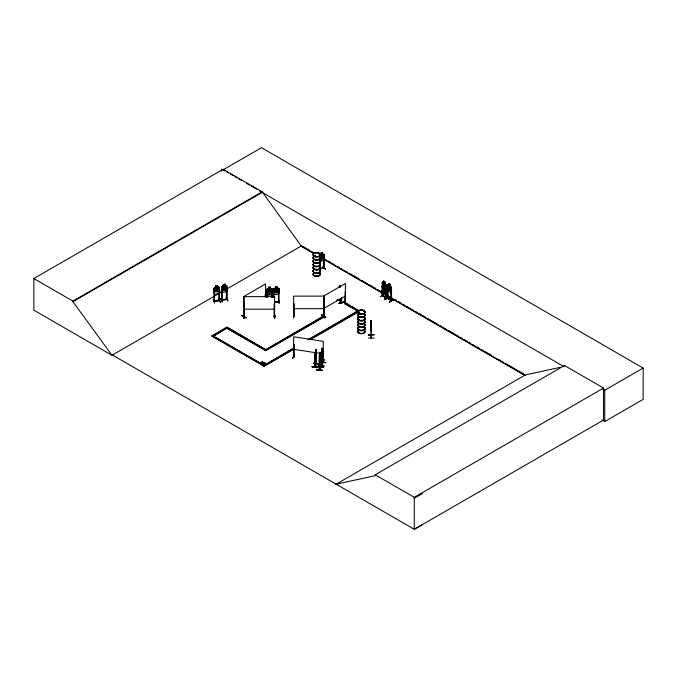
<?xml version="1.0" encoding="UTF-8"?>
<svg xmlns="http://www.w3.org/2000/svg" width="677" height="677" viewBox="0 0 677 677"><rect width="100%" height="100%" fill="white"/><g stroke="black" fill="none" stroke-linecap="round" stroke-linejoin="round"><path stroke-width="1.02" d="M371.081 327.499L371.131 325.654L371.131 327.93L371.25 325.688M371.191 321.609L371.191 324.782L371.174 320.61M371.131 330.08L371.25 328.878M371.14 327.524L371.089 324.994L371.208 330.08L371.224 328.92M371.326 334.92L371.174 320.517L371.224 324.782L371.131 323.851M371.174 325.747L371.233 323.741L371.216 324.562M338.974 299.843C339.515 298.312 339.405 301.426 339.236 299.395M338.974 299.386L341.69 302.306L341.208 302.17M341.394 302.45L341.673 302.78L341.648 297.533M371.148 327.786L371.165 327.101L371.131 327.871M321.262 356.187L321.473 357.414L322.777 353.081M315.804 353.25C314.788 349.941 315.347 361.154 315.719 354.029C316.464 358.133 315.998 346.167 315.812 353.225M316.362 356.381C317.225 350.322 315.389 362.254 315.025 357.591M314.957 366.299L316.244 363.786L314.763 366.968L314.805 354.426M316.117 363.608L316.498 363.38L316.184 363.837M316.498 363.837L315.017 367.01L315.16 352.615M320.89 354.393L320.543 367.213L320.627 353.436M321.287 365.487L322.912 362.229M321.668 364.827L321.414 365.267L322.827 362.415M321.651 352.742L321.507 365.597L323.031 362.423L322.98 349.891L322.633 362.711M312.021 366.739C317.276 365.995 321.846 368.711 312.021 366.739L317.648 367.416L312.089 366.553M316.455 369.82C321.71 369.075 326.272 371.783 316.455 369.828L322.015 370.657M316.523 369.634L322.091 370.251M316.531 369.43L322.083 370.294M318.545 365.326C322.912 365.555 329.132 367.019 318.622 364.895M323.614 267.872L323.606 255.364L324.165 255.339L323.691 255.466M323.767 267.55L324.215 267.855L323.64 267.55M315.067 353.512L316.362 350.178L315.964 350.931C315.82 346.861 317.022 355.307 315.567 356.551L315.49 350.356L316.041 349.315M319.163 356.593L319.392 355.687L319.222 370.065L320.83 366.731M321.313 365.563L321.262 352.074L322.616 348.731L322.227 349.442M315.321 256.084L314.788 255.618L314.246 256.084M318.554 253.714L319.104 253.731M318.655 253.773L318.842 253.426M359.047 313.527L359.259 313.053M359.707 313.544L360.037 313.239M363.321 310.921L363.769 311.183L363.397 310.828M319.73 355.019L319.646 353.453L319.417 370.091L320.932 366.9M321.753 350.508L321.736 348.951L321.567 365.529M245.903 317.564C233.243 310.286 254.552 322.709 241.613 315.575M321.457 315.169C330.122 321.211 323.403 313.832 321.457 315.186M319.595 261.271L323.631 260.213L324.165 258.529M319.62 261.305L323.657 260.247L324.224 254.383L323.614 254.002L319.612 255.051M384.13 284.704L383.148 282.758L383.977 284.992L383.097 286.261L383.504 286.574M390.891 292.684L391.34 287.336M383.58 282.461L382.2 282.267L382.53 291.22L385.695 293.006L386.161 291.677M385.695 293.006L386.203 291.711M386.161 293.124L385.695 294.393L386.11 287.59M224.163 287.742L222.699 286.65L223.842 288.224L222.648 290.255L224.222 288.504L225.796 289.748L224.586 288.114L225.737 286.159L224.189 287.615M218.883 292.972C222.488 287.564 216.301 296.873 214.592 293.623L214.034 292.185L214.093 288.063L214.609 287.403L218.866 286.76L219.5 287.2L219.458 300.664L213.966 301.536L214.067 301.062C216.936 299.64 220.313 300.402 218.815 300.165M226.287 291.685L226.964 290.137M226.947 290.103L226.346 291.77L222.073 292.456L221.514 291.017M226.947 298.972L226.33 299.53L226.897 298.862M261.745 362.66L261.737 363.913L262.16 362.635L263.886 362.669L262.16 362.889L262.211 362.415L263.886 362.407M264.377 365.436L264.792 364.158L266.526 363.93L264.851 364.201L264.859 362.965C265.045 365.275 260.442 364.108 264.445 363.972M262.219 361.442L262.541 361.89L262.219 361.442L261.804 362.703L260.044 362.669L261.804 362.449L261.745 362.923L260.044 362.931M264.445 364.226L264.859 362.965M271.773 294.673L272.399 293.116M278.408 288.207L274.024 288.368L273.432 288.986L273.432 293.116L274.007 294.622L278.433 294.427L279.076 292.862L279.076 288.724L278.408 288.174L279.009 288.749M262.211 362.677L262.541 361.628M264.385 364.184L264.055 365.241L264.385 364.184L262.684 364.192M264.851 363.938L265.181 363.151M294.131 356.652L293.573 357.024L293.623 344.39L294.123 344.466L294.131 357.109L293.623 357.05M294.123 344.466L293.573 344.5M294.267 355.349L292.777 358.497M292.532 358.488L293.987 355.281M294.131 356.779L293.564 356.449M322.65 361.196L323.267 361.163M324.021 359.69L322.565 363.168L324.055 359.724M322.616 363.134L324.055 359.893M213.111 299.623L214.694 303.068M220.558 298.633L222.158 301.866L220.609 298.405M220.567 298.43L222.158 301.866M384.248 294.385L380.212 296.797M385.357 299.505L389.427 297.152M315.947 349.831L315.651 350.982L315.947 350.347M315.169 352.649L315.558 351.913M316.455 351.312L316.108 364.133L316.125 354.706M319.747 353.546L320.136 352.404L320.179 354.037L320.67 353.504M321.837 349.053C322.599 346.277 322.878 353.834 321.753 355.129L321.507 354.426M319.747 354.063L320.043 352.92M321.837 349.56L322.125 348.934M320.466 353.225L319.341 355.713L319.713 355.002M321.482 351.185L321.795 350.5M319.375 357.219L319.299 369.769M322.87 362.703L322.98 349.891M319.662 358.404L320.119 354.545L319.603 369.752M318.029 366.443L323.665 367.103M319.155 364.226L313.595 363.1L319.163 363.964M320.543 366.883L319.222 369.608L320.737 366.917M320.906 366.477L320.517 367.137M293.615 357.067L293.623 336.774L323.259 341.36L323.267 361.62L323.259 348.968L322.751 348.892L322.633 362.254M325.747 362.601L320.119 361.679L325.755 362.627M319.713 355.594L319.552 359.546L319.976 357.143C320.703 360.849 320.399 349.484 319.984 356.44L319.739 355.611M243.568 315.16L243.881 318.258M243.847 314.932L243.923 318.495M243.83 315.135L243.881 318.427M382.59 295.443C383.343 293.987 381.413 298.684 382.725 290.594M382.573 295.925L382.175 295.663L386.245 298.007L386.203 284.543L384.866 283.257L385.492 284.179L385.492 287.056L384.824 287.903L383.58 287.183L382.911 285.567L383.58 280.921L384.908 281.691L384.866 283.257L384.908 281.691M387.422 298.041C388.463 298.108 387.168 297.905 387.422 298.498L387.379 285.034L387.786 290.941L390.967 292.726L391.382 291.482M387.769 298.667L387.54 285.855L387.599 298.388L391.568 300.698L391.526 288.148L391.01 288.021L391.238 300.461M244.38 316.024L243.796 316.159L244.245 316.024M324.105 315.592L264.952 350.212L284.01 339.211M285.821 338.161L324.393 315.922M345.253 303.465L345.439 303.144M345.439 303.601C344.771 304.582 345.989 303.059 344.991 303.406M269.607 290.526L271.215 289.045L270.021 290.865L271.265 292.633L269.641 291.212L268.007 292.786L269.243 290.89L268.067 289.181L269.691 290.475M384.248 284.797C384.731 282.758 386.322 284.501 384.536 285.322L385.348 287.649L384.265 285.499M315.287 256.024C313.383 256.515 315.651 255.703 314.873 255.652M358.996 313.282L359.445 313.019M359.868 313.324L359.14 313.138M315.042 366.951L315.084 353.496M320.805 367.213L320.686 353.445M338.999 299.911L341.496 302.831L341.42 298.303M219.416 300.199L218.891 300.292M221.954 300.25L221.963 287.708L221.413 287.674L221.963 287.708M226.338 298.946L226.837 298.87M384.722 292.354L385.391 291.499L385.391 288.622L384.807 287.674M371.123 334.929L371.25 338.212M321.541 365.098L322.997 362.432M222.073 286.202L221.497 286.845L221.481 300.343L226.947 299.429L226.947 285.965C225.729 285.051 222.581 285.457 221.514 286.879L221.574 290.992M244.541 316.43L244.025 316.472M274.067 316.565C275.471 315.77 273.635 317.445 274.583 316.929L274.642 296.644L243.965 296.644L243.906 316.895L244.524 316.904L244.042 316.201M274.701 316.438L274.185 316.455M293.59 315.922C295.189 316.024 292.828 315.38 293.708 316.413L293.649 296.128L324.325 296.128L324.266 316.413C325.053 315.702 322.819 315.626 324.249 315.541M241.765 315.49L245.912 317.818M266.882 289.291L267.449 288.749M274.058 288.453L273.491 289.003L273.39 297.186M339.304 286.253L339.414 286.98M323.724 316.117L324.063 315.482M324.249 316.041L324.063 303.414C323.42 303.948 324.968 303.897 323.699 303.626M278.475 302.069L279.051 301.587M278.992 301.714L274.862 302.018M278.992 302.17L279.076 288.724M359.36 313.206L359.275 313.578M382.243 282.309L382.691 281.996M387.379 285.034L387.845 284.704L391.424 287.319L391.424 300.783L387.498 298.354M243.796 316.159L244.482 316.921L244.482 304.252L243.965 304.252L244.482 304.252M274.067 316.32L274.143 316.768M323.843 303.711L323.75 316.269L324.385 316.261M383.504 283.959L384.858 284.721L385.484 287.183L385.484 290.061L384.807 290.915L383.546 290.205L382.877 288.588M382.116 286.701L382.539 286.396L386.161 288.986M383.461 286.913L382.784 287.15M384.764 286.159L383.461 285.372L383.419 286.938L382.497 286.422M384.764 286.32L386.203 287.573M385.636 288.199L386.11 289.011M382.53 291.22L385.738 292.98M382.488 292.633L385.695 294.393L382.488 292.633L382.116 290.839M244.202 303.855L244.346 303.931M265.164 296.78L265.536 291.542L265.672 296.653M265.308 296.864L265.672 291.618M244.541 316.777L243.94 316.692L244.397 316.455L244.346 308.957M344.991 303.863L345.397 291.102L345.541 303.761M357.769 311.234L345.118 303.922L345.541 291.186M343.688 302.348L346.895 304.438M323.75 316.057L324.723 316.616L323.801 316.261L324.266 315.787M112.484 355.061L112.043 355.323L33.85 310.176L33.85 278.543L223.105 169.275L262.177 191.828L301.248 246.022L314.026 253.401M223.105 169.275L223.105 169.859L261.483 147.704L643.15 368.06L643.15 399.371L604.773 421.526L602.031 419.935M33.85 278.543L72.921 301.096L262.177 191.828M422.55 524.573L414.265 529.296L112.433 355.036L111.984 355.29L72.921 301.68L262.177 192.412M111.984 355.29L221.887 291.838M226.448 289.206L301.688 245.768M294.156 349.002L264.165 366.325L211.867 336.13L227.007 326.991L265.748 349.755L229.706 328.946M211.867 336.13L226.22 327.846L265.748 350.661L324.723 316.616M323.699 308.543L345.397 296.018M359.47 310.904L345.905 303.076L345.118 303.533L358.675 311.361L309.601 339.693M382.666 281.937L385.755 283.773M345.202 303.922L345.905 303.474L357.659 310.252M226.22 327.846L265.748 350.271L324.723 316.227M382.725 283.291C381.752 282.614 383.588 284.484 382.725 285.381M382.243 286.371L382.615 288.165L385.788 289.951L386.245 288.681L385.746 289.976L382.64 288.14L382.243 286.413M386.186 298.015L385.975 285.169M388.716 283.714L390.087 284.458L390.671 286.955L390.671 289.832L390.003 290.678L388.759 289.959L388.09 288.343L388.09 285.466L388.759 285.339L388.759 283.688L390.087 284.458M391.526 288.148L391.01 288.021M294.267 347.631L263.37 365.868M307.9 339.761L357.888 310.904L327.896 328.616M265.189 364.818L273.373 360.096M275.184 359.047L277.917 357.473M279.728 356.424L294.267 348.029M311.538 338.06L317.902 334.387M319.713 333.338L326.077 329.665M211.867 335.733L264.165 365.927L294.156 348.613M311.42 339.033L358.675 311.75M385.788 297.423C377.571 293.446 387.735 296.873 386.118 297.982M386.059 297.694L385.975 294.563M388.361 296.543L384.282 299.141L388.378 296.746M393.557 299.344C380.931 306.842 402.307 294.901 389.681 302.018M389.495 301.891L393.557 299.522M335.69 484.444L525.394 374.914L560.344 367.315M336.13 484.182L375.202 475.686L375.202 474.78L564.457 365.512L603.529 388.065L603.529 420.028L414.265 529.296L414.265 497.333L603.529 388.065M564.457 366.418L564.017 366.68L259.452 190.838M602.962 389.165L604.773 390.214L643.15 368.06M414.265 498.247L422.55 493.525M345.312 303.626L345.397 283.494L323.699 296.018L323.868 316.396M314.687 256.067L315.152 256.16M359.902 313.527L359.165 313.527M324.207 267.88L324.165 254.425M293.564 356.906L294.182 356.542M323.183 361.163L322.65 361.069M244.143 316.387L244.202 308.881M214.448 301.003L213.89 301.417L219.356 300.503M214.448 288.8L214.457 301.477L214.499 288.91L213.949 288.876L214.499 288.91M221.997 300.25L221.912 287.598M226.837 299.462L226.837 286.803L226.338 286.879L226.33 299.53M337.324 300.046L341.648 298.828M337.197 300.139L341.648 299.09L336.444 300.47M338.999 303.271C352.201 300.622 337.806 302.594 339.135 303.685M338.999 303.533L344.204 302.086M339.033 303.541L344.305 302.23M316.32 364.133L316.261 354.418M322.506 252.749L320.788 253.198L320.813 254.772L320.009 255.551L320.009 258.428L320.864 259.435L322.472 259.012L323.327 257.556L323.327 254.679L322.472 254.391L322.506 252.749L322.531 254.324M322.531 252.783L320.813 253.232L320.788 254.738M319.476 268.642L323.64 267.677L319.561 268.744M319.476 268.964L324.063 267.737M319.561 269.074L324.165 267.864M323.276 266.188L325.392 269.048M383.546 285.576L382.877 285.711L382.784 290.027L383.461 291.643M324.105 315.914L323.868 315.956M382.319 295.578L386.398 297.914L386.347 285.381L385.839 285.245M391.111 299.987L391.314 300.749M225.086 284.264L223.393 284.535L223.393 286.083L222.488 286.743L222.488 289.612L223.393 290.704L225.086 290.433L226 289.054L226 286.176L225.086 285.804L225.136 284.171L223.317 284.458L223.334 286.041M217.622 285.466L215.87 285.702L215.929 287.285L215.024 287.945L215.024 290.822L215.929 291.905L217.622 291.635L218.536 290.255L218.536 287.378L217.622 287.006L217.672 285.372L215.853 285.669L215.87 287.243M218.874 288.089L219.424 288.114L218.874 288.089L218.95 300.732M218.679 298.98L220.541 302.128L218.764 298.929M227.997 300.901L226.457 297.719M226.812 299.319L221.362 300.19L222.022 299.894M260.044 362.669L263.886 362.669M262.684 364.454L264.385 364.446M323.758 267.99L323.606 255.364M294.233 316.049L294.165 303.736L293.649 303.855M214.017 301.087L214.558 301.096M382.361 295.604L382.361 290.382M391.154 300.461L391.154 287.937M320.119 354.029L320.365 356.889L319.662 359.631L319.417 358.928M266.763 290.061C267.745 289.434 265.909 295.891 266.763 297.372M271.866 289.832C272.839 289.206 271.003 295.663 271.866 297.144M273.897 289.748L273.373 289.764L273.906 289.858L273.906 297.169M278.475 289.544L279.009 289.638L278.475 289.544L278.552 302.196M267.44 294.825L271.765 294.63M274.05 294.529L278.433 294.427M278.839 300.182L279.33 303.711M274.845 301.9L278.552 301.756M274.845 302.23L279.051 302.044M274.862 302.34L279.009 302.162M221.912 299.666L221.413 299.742L226.279 299.09M221.489 300.317L221.43 299.877M214.067 301.519L214.05 288.089M371.174 322.057L371.098 320.517L371.14 324.224L371.208 323.149M368.347 334.887L374.102 334.802M368.347 334.963L374.102 334.624L368.347 334.7M371.241 337.552L371.478 338.238L371.326 322.43M374.229 337.992L368.483 338.043M274.067 316.895L274.126 304.252L274.642 304.252M275.006 315.16L274.718 318.495L274.684 314.915M293.649 316.379L294.207 316.244L293.708 316.396M323.826 316.396L324.325 316.379M274.126 316.777L274.701 316.777M293.606 317.978L293.556 314.399L293.606 317.716M324.444 317.741L324.368 314.399L324.486 317.945M293.649 308.653L324.325 308.653M243.965 309.169L274.642 309.169M341.657 302.737L339.185 299.793L341.394 302.12M278.975 301.578L278.975 302.035M323.039 266.23L325.409 269.26M322.751 361.56L323.208 361.467M316.472 350.339L316.108 363.811M293.623 349.298L323.259 353.885M320.686 357.583L319.392 361.907L319.222 360.739M320.128 361.856L325.696 362.72M313.603 363.278L319.172 364.141M318.029 366.181L323.589 367.298M318.038 366.35L323.665 367.12M227.743 300.918L226.152 297.77M371.36 334.997L371.47 337.941M371.208 338.229L371.25 324.765M385.704 286.803C380.542 282.326 382.463 286.963 382.116 290.882M382.564 285.076L383.504 285.609M383.546 286.092L384.807 286.803M384.764 287.7L385.662 288.207M383.461 287.53L384.722 288.241M383.546 288.969L384.807 289.68M347.58 304.557L343.459 302.213L346.793 304.278M325.781 317.386L321.66 314.83M223.105 169.859L224.925 170.909M226.744 171.958L228.564 173.007M230.375 174.057L233.1 175.631M234.919 176.68L236.738 177.729M238.558 178.779L241.283 180.353M246.733 183.501L249.458 185.075M251.277 186.124L256.727 189.264M387.803 284.729L388.801 285.313L388.801 283.765M390.934 286.54L390.045 286.024L390.045 284.484M383.58 285.956L384.824 286.676M303.516 246.817L309.905 250.507M311.733 251.565L313.561 252.614M324.52 258.944L326.339 260.002M328.167 261.051L330.909 262.634M332.737 263.692L334.556 264.741M337.298 266.323L339.126 267.381M340.954 268.43L342.774 269.488M345.515 271.071L347.343 272.12M349.171 273.178L359.216 278.975M361.95 280.557L367.433 283.722M369.253 284.772L375.65 288.461M377.47 289.519L380.212 291.102M382.04 292.151L383.867 293.209M385.695 294.267L387.515 295.316M390.257 296.898L392.085 297.956M394.818 299.53L396.646 300.588M398.474 301.646L401.216 303.228M403.043 304.278L404.863 305.335M406.691 306.385L409.433 307.967M411.261 309.025L413.08 310.074M415.822 311.657L417.65 312.715M419.478 313.764L425.867 317.454M427.695 318.512L437.74 324.308M439.559 325.366L445.957 329.056M447.776 330.105L454.174 333.803M455.993 334.853L458.735 336.435M460.563 337.493L462.391 338.542M464.219 339.6L466.952 341.183M468.78 342.232L470.608 343.29M473.341 344.872L475.169 345.922M476.997 346.979L478.825 348.029M481.567 349.611L483.386 350.669M485.214 351.718L491.604 355.417M498.001 359.106L503.476 362.263M505.304 363.321L516.263 369.642M518.083 370.7L524.48 374.389M324.071 259.198L524.946 375.176M300.647 245.937L313.476 253.342M323.555 259.164L525.081 375.515M261.415 363.464L261.737 363.913M216.276 337.755L241.571 352.362M243.382 353.411L264.165 365.411L212.654 335.674M375.202 474.78L414.265 497.333M243.965 316.895L243.838 296.45L265.536 283.925L265.536 296.568M339.202 300.165L339.152 299.336M341.386 302.323L341.242 298.354M341.436 302.822L341.394 301.993M271.765 288.52L272.399 289.045L272.399 297.237M339.82 285.415C342.655 289.087 338.153 281.827 339.803 287.48M339.956 285.838L340.446 286.938L339.956 286.354M339.219 286.21L339.871 286.946L339.871 285.406M322.988 266.027L325.4 269.065M226.837 286.803L226.338 286.879M218.679 298.718L220.228 302.179M273.432 293.116L274.058 294.571M382.158 290.856L382.564 292.574M321.33 356.195L321.49 357.329M371.148 326.551L371.106 325.535L371.131 326.551M371.123 326.72L371.241 330.08M371.174 325.823L371.216 325.265L371.233 327.287M604.773 390.214L604.773 421.526M389.461 297.22L385.391 299.31M387.904 289.197L387.946 298.616M383.622 280.997L383.622 282.537M382.59 283.375L382.505 295.9M382.361 283.079L382.361 285.169M382.217 290.467L382.217 295.739M322.286 347.91L322.269 349.535M271.875 289.951L271.875 297.254M267.28 290.035L267.28 297.347M221.574 169.157L221.574 171.23M219.373 288.004L219.382 300.681M72.921 301.096L72.921 301.68M319.798 257.048A3.588 2.073 0 0 1 317.158 260.137A3.588 2.073 0 0 1 313.223 257.548M319.789 256.473A3.58 2.065 0 0 1 317.158 259.553A3.58 2.065 0 0 1 313.231 256.972M319.789 260.51A3.58 2.065 0 0 1 317.158 263.59A3.58 2.065 0 0 1 313.231 261.009M319.84 260.29A3.639 2.099 0 0 1 317.166 263.421A3.639 2.099 0 0 1 313.172 260.797M319.84 260.112A3.639 2.099 0 0 1 317.166 263.243A3.639 2.099 0 0 1 313.172 260.62M319.84 256.837A3.639 2.099 0 0 1 317.166 259.968A3.639 2.099 0 0 1 313.172 257.345M319.84 256.659A3.639 2.099 0 0 1 317.166 259.79A3.639 2.099 0 0 1 313.172 257.167M319.798 259.926A3.588 2.073 0 0 1 317.158 263.014A3.588 2.073 0 0 1 313.223 260.425M319.798 263.404A3.588 2.073 0 0 1 317.158 266.501A3.588 2.073 0 0 1 313.223 263.912M319.772 263.209A3.563 2.056 0 0 1 317.615 266.23A3.563 2.056 0 0 1 313.121 264.242M319.798 263.548A3.597 2.073 0 0 1 317.158 266.636A3.597 2.073 0 0 1 313.214 264.047M319.789 266.323A3.58 2.065 0 0 1 317.158 269.404A3.58 2.065 0 0 1 313.231 266.823M319.789 270.36A3.58 2.065 0 0 1 317.158 273.44A3.58 2.065 0 0 1 313.231 270.859M319.84 270.14A3.639 2.099 0 0 1 317.166 273.271A3.639 2.099 0 0 1 313.172 270.648M319.84 269.962A3.639 2.099 0 0 1 317.166 273.093A3.639 2.099 0 0 1 313.172 270.47M319.798 269.776A3.588 2.073 0 0 1 317.158 272.865A3.588 2.073 0 0 1 313.223 270.275M319.84 266.687A3.639 2.099 0 0 1 317.166 269.818A3.639 2.099 0 0 1 313.172 267.195M319.84 266.51A3.639 2.099 0 0 1 317.166 269.641A3.639 2.099 0 0 1 313.172 267.017M319.798 266.899A3.588 2.073 0 0 1 317.158 269.988A3.588 2.073 0 0 1 313.223 267.398M319.798 273.254A3.588 2.073 0 0 1 317.158 276.343A3.588 2.073 0 0 1 313.223 273.753M319.772 273.059A3.563 2.056 0 0 1 317.615 276.081A3.563 2.056 0 0 1 313.121 274.092M319.789 263.717A3.58 2.065 0 0 1 317.615 266.746A3.58 2.065 0 0 1 313.104 264.749M319.798 273.136A3.597 2.073 0 0 1 317.158 276.233A3.597 2.073 0 0 1 313.214 273.635M364.581 317.657A3.639 2.099 0 0 1 361.433 320.813A3.639 2.099 0 0 1 358.285 317.657M364.539 317.877A3.58 2.065 0 0 1 361.433 320.974A3.58 2.065 0 0 1 358.336 317.877M358.345 320.576A3.563 2.056 0 0 0 361.433 323.665A3.563 2.056 0 0 0 364.522 320.576A3.597 2.073 0 0 1 361.433 323.758A3.597 2.073 0 0 1 358.319 320.644M364.581 314.204A3.639 2.099 0 0 1 361.433 317.352A3.639 2.099 0 0 1 358.285 314.204M364.539 317.293A3.58 2.065 0 0 1 361.433 320.399A3.58 2.065 0 0 1 358.336 317.293M364.539 314.416A3.58 2.065 0 0 1 361.433 317.521A3.58 2.065 0 0 1 358.336 314.416M364.581 317.479A3.639 2.099 0 0 1 361.433 320.627A3.639 2.099 0 0 1 358.285 317.479M364.581 314.026A3.639 2.099 0 0 1 361.433 317.174A3.639 2.099 0 0 1 358.285 314.026M364.539 313.84A3.58 2.065 0 0 1 361.433 316.938A3.58 2.065 0 0 1 358.336 313.84M364.581 327.507A3.639 2.099 0 0 1 361.433 330.664A3.639 2.099 0 0 1 358.285 327.507M364.548 320.906A3.597 2.073 0 0 1 361.433 324.021A3.597 2.073 0 0 1 358.319 320.906M364.539 327.727A3.58 2.065 0 0 1 361.433 330.825A3.58 2.065 0 0 1 358.336 327.727M358.345 330.427A3.563 2.056 0 0 0 361.433 333.516A3.563 2.056 0 0 0 364.522 330.427A3.597 2.073 0 0 1 361.433 333.609A3.597 2.073 0 0 1 358.319 330.494M364.522 321.093A3.563 2.056 0 0 1 361.433 324.181A3.563 2.056 0 0 1 358.345 321.093M364.548 330.621A3.597 2.073 0 0 1 361.433 333.727A3.597 2.073 0 0 1 358.319 330.621M364.581 324.055A3.639 2.099 0 0 1 361.433 327.203A3.639 2.099 0 0 1 358.285 324.055M364.539 327.143A3.58 2.065 0 0 1 361.433 330.249A3.58 2.065 0 0 1 358.336 327.143M364.539 324.266A3.58 2.065 0 0 1 361.433 327.372A3.58 2.065 0 0 1 358.336 324.266M364.581 327.329A3.639 2.099 0 0 1 361.433 330.478A3.639 2.099 0 0 1 358.285 327.329M364.581 323.877A3.639 2.099 0 0 1 361.433 327.025A3.639 2.099 0 0 1 358.285 323.877M364.539 323.691A3.58 2.065 0 0 1 361.433 326.788A3.58 2.065 0 0 1 358.336 323.691M321.651 351.422L321.643 355.053L322.066 352.641C322.794 356.381 322.497 344.898 322.074 351.938L321.651 351.422M390.612 290.382L389.444 288.275C388.852 290.323 387.388 288.724 389.157 287.767L388.327 285.525L389.419 287.573C389.91 285.533 391.501 287.268 389.715 288.097L390.612 290.382M385.298 290.687L384.392 288.41C386.186 287.522 384.587 285.846 384.104 287.886L382.979 285.889L383.834 288.08C382.073 289.02 383.588 290.712 384.121 288.58L385.221 290.729M323.141 258.208L322.548 258.369L321.643 257.167L320.128 258.995L321.27 256.921L320.196 255.441L321.609 256.481L323.073 254.687L321.981 256.744L323.141 258.208M218.341 290.89L217.723 291L216.758 289.705L215.184 291.457L216.378 289.426L215.235 287.852L216.733 289.02L218.273 287.361L217.122 289.316L218.341 290.89M277.892 292.286L277.291 292.362L276.25 290.915L274.625 292.489L275.852 290.594L274.676 288.893L276.224 290.23L277.824 288.749L276.631 290.577L277.892 292.286M272.459 293.124L271.815 294.723L267.398 294.876C266.653 293.082 265.858 290.094 267.415 288.664L271.799 288.504L272.467 289.02L272.467 293.158M316.024 351.456L315.567 355.315L316.024 351.456M322.21 350.043L321.753 353.902L322.21 350.043M390.967 300.063C381.413 294.986 396.417 302.611 390.967 300.063M271.46 291.965L270.521 293.234L268.761 293.31L267.821 292.125L267.821 289.248L268.761 288.69L268.693 287.065L270.58 287.014L270.521 288.614L271.46 289.087L271.46 291.965M278.069 291.669L277.13 292.946L275.378 293.023L274.43 291.829L274.43 288.952L275.378 288.394L275.311 286.769L277.189 286.684L277.13 288.317L278.069 288.791L278.069 291.669M227.007 327.905L213.45 336.13L227.007 327.905M322.184 253.181L321.152 253.968L322.184 253.181M322.472 254.907L320.864 255.322L320.864 258.199L322.472 257.785L322.472 254.907M217.325 285.77L216.234 285.948L216.234 286.464L217.325 286.286L217.325 285.77M224.789 284.568L223.698 284.746L223.698 285.262L224.789 285.085L224.789 284.568M217.622 287.522L215.929 287.793L215.929 290.67L217.622 290.399L217.622 287.522M225.086 286.32L223.393 286.591L223.393 289.468L225.086 289.197L225.086 286.32M270.208 287.344L269.074 287.395L269.074 287.911L270.208 287.86L270.208 287.344M276.817 287.048L275.691 287.099L275.691 287.615L276.817 287.564L276.817 287.048M270.521 289.13L268.761 289.206L268.761 292.083L270.521 292.007L270.521 289.13M277.13 288.834L275.378 288.91L275.378 291.787L277.13 291.711L277.13 288.834M384.587 284.882L383.774 284.425L384.587 285.389L384.587 284.882M384.494 286.32L383.69 285.863L384.494 286.828L384.494 286.32M384.722 291.118L383.461 290.408L383.58 283.079L384.824 283.798L384.722 291.118M389.783 284.645L388.979 284.179L389.783 285.152L389.783 284.645M384.604 281.869L383.8 281.404L384.604 282.385L384.604 281.869M390.003 286.566L388.759 285.846L388.759 288.724L390.003 289.443L390.003 286.566M314.898 256.397A3.58 2.065 0 0 0 320.272 254.603A3.58 2.065 0 0 0 314.898 252.817A3.58 2.065 0 0 0 314.898 256.397M314.898 256.693A3.58 2.065 0 0 0 320.272 254.899A3.58 2.065 0 0 0 314.898 253.113A3.58 2.065 0 0 0 314.898 256.693M314.89 256.532A3.597 2.073 0 0 0 320.28 254.73A3.597 2.073 0 0 0 314.89 252.936A3.597 2.073 0 0 0 314.89 256.532M359.648 313.764A3.571 2.065 0 0 0 365.005 311.979A3.571 2.065 0 0 0 359.648 310.193A3.571 2.065 0 0 0 359.648 313.764M358.912 313.73A3.563 2.056 0 0 0 364.878 312.808A3.563 2.056 0 0 0 360.511 310.286A3.563 2.056 0 0 0 358.912 313.73M359.639 313.891A3.597 2.073 0 0 0 365.03 312.097A3.597 2.073 0 0 0 359.639 310.294A3.597 2.073 0 0 0 359.639 313.891"/></g></svg>
